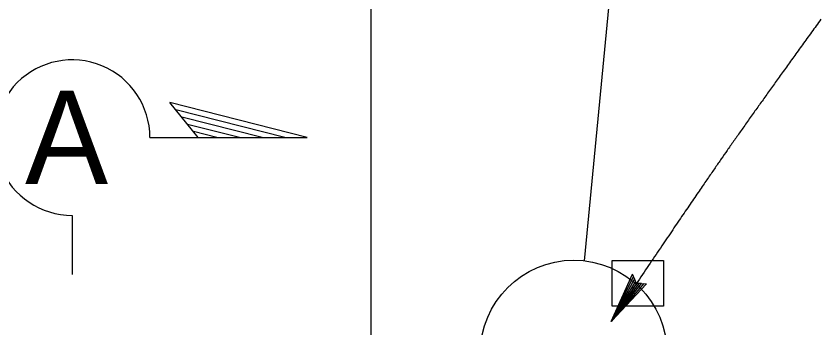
# Model space of a CAD drawing. Extents: x 0 to 2.83, y 0 to 1.83.
# Drawn here: x 0.7099 to 0.8826, y 1.4195 to 1.4863 of the extents above; entities that cross this region are included whole.
import ezdxf

# ---------------------------------------------------------------- set-up
doc = ezdxf.new("R2010")
doc.units = 0
for name, color, linetype in [('str_Center-Line-A', 7, 'Continuous'), ('str_Dimensions-A', 7, 'Continuous'), ('str_Masking-Shape-A', 7, 'Continuous'), ('str_Text-A', 7, 'Continuous')]:
    doc.layers.add(name, color=color, linetype=linetype)

msp = doc.modelspace()

# ---------------------------------------------------------------- linework, layer by layer
at = {"layer": 'str_Center-Line-A'}
msp.add_line((0.7860893707981816, 1.1821690878338285), (0.7860893707981816, 1.4598938463705557), dxfattribs=at)
at = {"layer": 'str_Dimensions-A'}
msp.add_line((0.7860893707990051, 1.4598938463507636), (0.7860893707990051, 1.5336714702122192), dxfattribs=at)
at = {"layer": 'str_Masking-Shape-A'}
msp.add_lwpolyline([(0.8378282809857028, 1.4338819101025018), (0.8488462629886819, 1.4338819101025018), (0.8488462629886819, 1.4241441945471436), (0.8378282809857028, 1.4241441945471436)], close=True, dxfattribs=at)
at = {"layer": 'str_Text-A'}
for p, q in [((0.8408590448874014, 1.5272826056657014), (0.8317666228259051, 1.433867849279333)), ((0.7724007977387928, 1.4602549574618746), (0.7429268394054594, 1.4677714505174302)), ((0.7490145130165706, 1.4602549574618746), (0.7429268394054594, 1.4677714505174302)), ((0.7675561796832373, 1.4602549574618746), (0.7441881241276816, 1.4662141588507636)), ((0.7627089574610151, 1.4602549574618746), (0.7454502769054595, 1.4646559991285413)), ((0.7578599991276816, 1.4602549574618746), (0.7467115616276817, 1.463097839406319)), ((0.7530110407943483, 1.4602549574618746), (0.7479737144054595, 1.461539679684097)), ((0.7386377769054595, 1.4602549574618746), (0.7724007977387928, 1.4602549574618746)), ((0.7219693741276817, 1.443586554684097), (0.7219693741276817, 1.4309068671840968)), ((0.8375574939931164, 1.4208668303015977), (0.8421401438567266, 1.43096580336632)), ((0.8375574939931164, 1.4208668303015977), (0.8423630188016186, 1.4304772311589524)), ((0.8425851732111342, 1.4299891430478762), (0.8375574939931164, 1.4208668303015977)), ((0.8425851732111342, 1.4299891430478762), (0.8421401438567266, 1.43096580336632)), ((0.843030202565542, 1.4290124827294333), (0.8425851732111342, 1.4299891430478762)), ((0.84280732762065, 1.4295010549368006), (0.8375574939931164, 1.4208668303015977)), ((0.843030202565542, 1.4290124827294333), (0.8375574939931164, 1.4208668303015977)), ((0.8375574939931164, 1.4208668303015977), (0.8435653308364025, 1.4289917856384198)), ((0.8375574939931164, 1.4208668303015977), (0.8441011796426394, 1.4289706044511157)), ((0.8446370284488762, 1.428949423263811), (0.8375574939931164, 1.4208668303015977)), ((0.845172877255113, 1.4289282420765064), (0.8375574939931164, 1.4208668303015977)), ((0.8441011796426394, 1.4289706044511157), (0.843030202565542, 1.4290124827294333)), ((0.8441011796426394, 1.4289706044511157), (0.845172877255113, 1.4289282420765064))]:
    msp.add_line(p, q, dxfattribs=at)
msp.add_circle((0.8295699240366617, 1.4139520146405256), 0.020036615348156584, dxfattribs=at)
msp.add_arc((0.7219697108278719, 1.460254845926628), 0.016668540000000044, 3.6111111185732625e-05, 270.0005333333334, dxfattribs=at)
msp.add_open_spline([(0.8825907849620204, 1.4856279062653117), (0.8688331173248836, 1.4666334681543165), (0.8538771658720901, 1.4451572475791106), (0.8375574939931164, 1.4208668303015977)], degree=2, dxfattribs=at)

# ---------------------------------------------------------------- texts
msp.add_text('A', height=0.02, dxfattribs=at).set_placement((0.711833184873862, 1.450286294134254))

doc.saveas('drawing.dxf')
